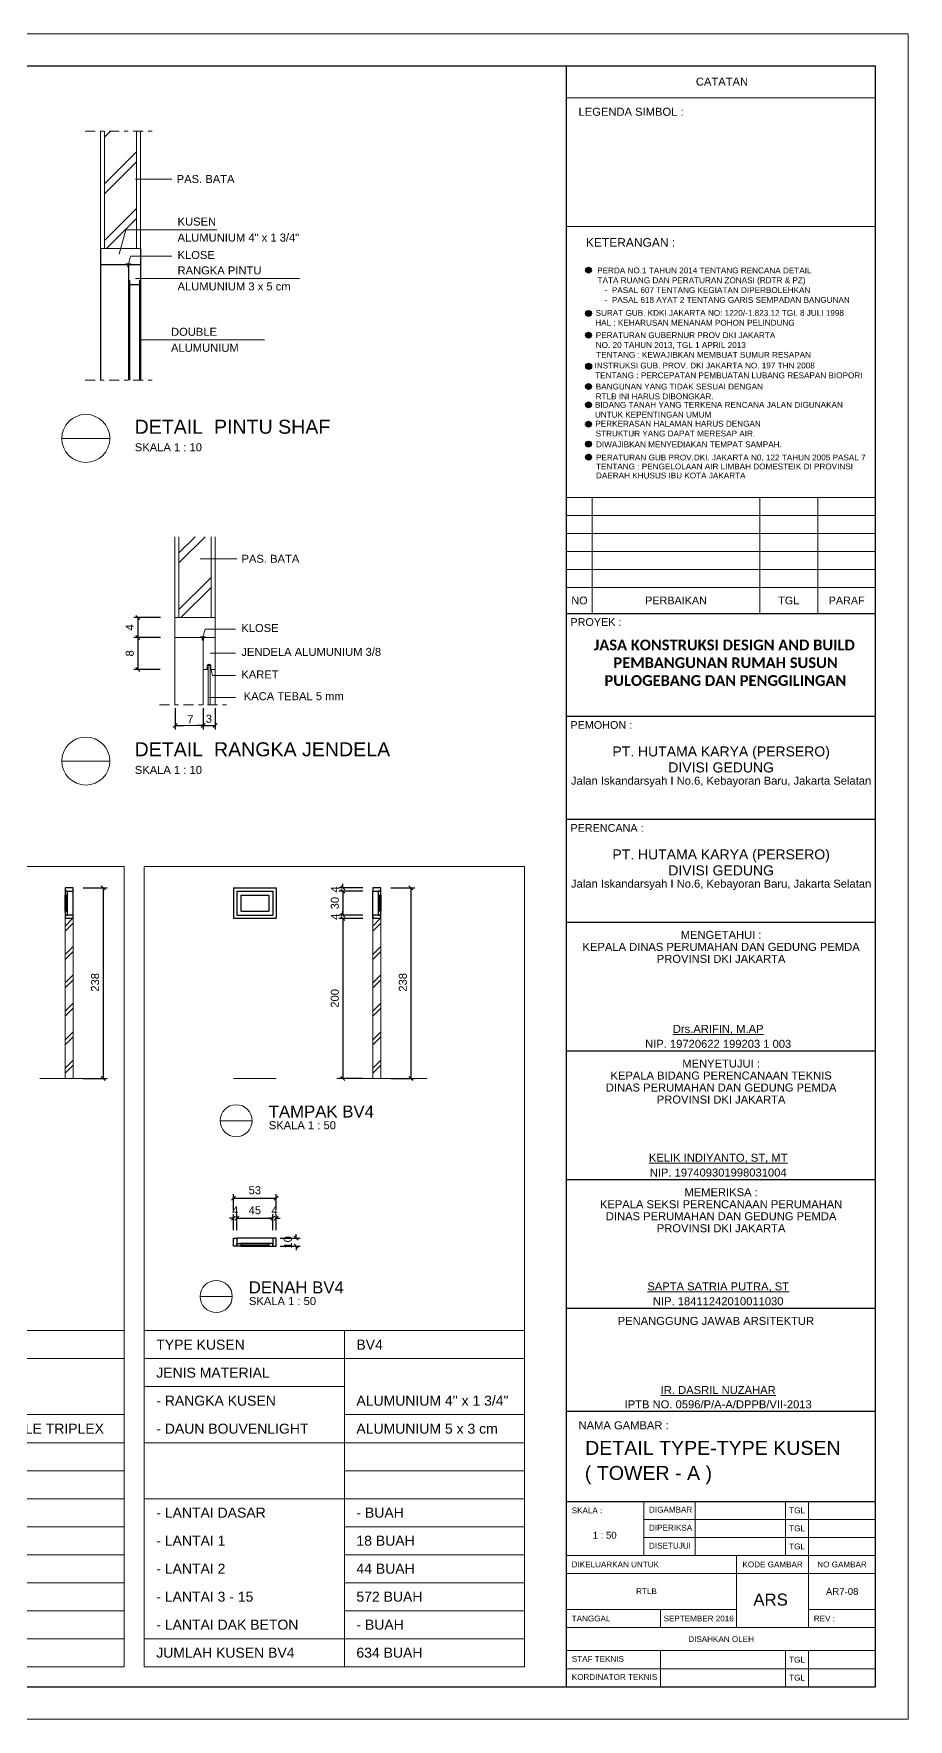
# Model space of a CAD drawing. Header units: millimetres. Extents: x -108 to 351, y -17 to 192.
# Drawn here: x 329.59 to 351.44, y -16.96 to 25.17 of the extents above; entities that cross this region are included whole.
import ezdxf
from ezdxf.enums import TextEntityAlignment as Align

# ---------------------------------------------------------------- set-up
doc = ezdxf.new("R2010")
doc.units = ezdxf.units.MM
doc.linetypes.add('DASHDOT2', pattern=[0.5, 0.25, -0.125, 0, -0.125])
doc.layers.get('defpoints').update_dxf_attribs({"color": 1})
for name, color, linetype, lineweight in [('-DPK-GARIS TEPI2', 7, 'Continuous', 13), ('-DPK-Simbol', 7, 'Continuous', 25), ('-DPK-TEKS 2', 7, 'Continuous', 15), ('ars', 11, 'Continuous', 0), ('DINDING', 71, 'Continuous', 20), ('KOP', 7, 'Continuous', 20), ('KOP GARIS', 1, 'Continuous', 30), ('lan', 7, 'Continuous', 15), ('NOT', 7, 'Continuous', 20), ('tem', 5, 'Continuous', 20), ('u', 6, 'Continuous', 20), ('u @ 1', 6, 'Continuous', 20)]:
    doc.layers.add(name, color=color, linetype=linetype, lineweight=lineweight)
doc.layers.add('Kusen', color=30, linetype='Continuous')
doc.styles.add('ARIAL', font='arial.ttf')
doc.styles.add('KOPDPK', font='sanss___.ttf', dxfattribs={"height": 2})
doc.styles.get("Standard").update_dxf_attribs({"font": 'arial.ttf'})
doc.dimstyles.new('SK-10', dxfattribs={"dimtxt": 0.2, "dimasz": 0.1, "dimexe": 0.1, "dimexo": 0, "dimgap": 0.1, "dimtad": 1, "dimdec": 0, "dimlfac": 10, "dimzin": 0, "dimdsep": 46, "dimtxsty": 'Standard', "dimblk": 'OBLIQUE', "dimcen": 0.09, "dimclrd": 6, "dimclre": 6, "dimadec": 0, "dimazin": 0, "dimtfac": 1, "dimtdec": 0, "dimtofl": 0, "dimtmove": 2, "dimatfit": 3, "dimldrblk": 'OBLIQUE', "dimfxl": 0, "dimtolj": 1, "dimtzin": 0, "dimarcsym": 0})
doc.dimstyles.new('SK-50', dxfattribs={"dimscale": 0, "dimtxt": 0.2, "dimasz": 0.1, "dimexe": 0.1, "dimexo": 0, "dimgap": 0.1, "dimtad": 1, "dimdec": 0, "dimlfac": 50, "dimzin": 0, "dimdsep": 46, "dimtxsty": 'Standard', "dimblk": 'OBLIQUE', "dimcen": 0.09, "dimclrd": 256, "dimclre": 256, "dimclrt": 256, "dimadec": 0, "dimazin": 0, "dimtfac": 1, "dimtdec": 0, "dimtofl": 0, "dimtmove": 0, "dimatfit": 3, "dimldrblk": 'OBLIQUE', "dimfxl": 0, "dimtolj": 1, "dimtzin": 0, "dimarcsym": 0})

# ---------------------------------------------------------------- blocks, each defined once
blk = doc.blocks.new('KOPA2-TPAK r')
at = {"layer": '-DPK-Simbol'}
for points in [[(51.339, 36.223, 1), (51.485, 36.223, 1)], [(51.339, 35.144, 1), (51.485, 35.144, 1)], [(51.339, 34.599, 1), (51.485, 34.599, 1)], [(51.344, 33.821, 1), (51.49, 33.821, 1)], [(51.339, 33.318, 1), (51.485, 33.318, 1)], [(51.339, 32.86, 1), (51.485, 32.86, 1)], [(51.339, 32.376, 1), (51.485, 32.376, 1)], [(51.338, 31.878, 1), (51.484, 31.878, 1)], [(51.341, 31.552, 1), (51.487, 31.552, 1)]]:
    blk.add_hatch(color=256, dxfattribs=at).paths.add_polyline_path(points)
at = {"layer": '-DPK-GARIS TEPI2', "lineweight": 13}
for p, q in [((50.864, 30.541), (58.585, 30.541)), ((51.508, 27.645), (51.508, 30.541)), ((55.69, 30.541), (55.69, 27.645)), ((57.138, 30.541), (57.138, 27.645)), ((50.864, 30.09), (58.585, 30.09)), ((50.864, 29.64), (58.585, 29.64)), ((50.864, 29.19), (58.585, 29.19)), ((50.864, 28.739), (58.585, 28.739)), ((50.864, 28.289), (58.585, 28.289))]:
    blk.add_line(p, q, dxfattribs=at)
at = {"layer": '-DPK-Simbol'}
for centre in [(51.412, 36.223), (51.412, 35.144), (51.412, 34.599), (51.417, 33.821), (51.417, 33.821), (51.412, 33.318), (51.412, 33.318), (51.412, 32.86), (51.412, 32.86), (51.412, 32.376), (51.411, 31.878), (51.411, 31.878), (51.414, 31.552), (51.414, 31.552)]:
    blk.add_circle(centre, 0.0732, dxfattribs=at)
blk.add_line((50.864, 37.317), (58.585, 37.317))
at = {"layer": 'KOP', "lineweight": 13}
for p, q in [((58.585, 40.534), (50.864, 40.534)), ((52.794, 5.447), (52.794, 4.096)), ((54.081, 5.447), (54.081, 4.096)), ((56.333, 5.447), (56.333, 4.096)), ((56.912, 5.447), (56.912, 4.096)), ((52.794, 4.997), (58.585, 4.997)), ((52.794, 4.547), (58.585, 4.547)), ((50.864, 4.096), (58.585, 4.096)), ((55.111, 4.096), (55.111, 2.295)), ((56.912, 4.096), (56.912, 2.295)), ((50.864, 3.646), (58.585, 3.646)), ((50.864, 2.745), (55.111, 2.745)), ((53.213, 2.745), (53.213, 2.295)), ((56.912, 2.745), (58.585, 2.745)), ((50.864, 2.295), (58.585, 2.295)), ((50.864, 1.716), (58.585, 1.716)), ((53.213, 1.716), (53.213, 0.815)), ((56.333, 1.716), (56.333, 0.815)), ((56.912, 1.716), (56.912, 0.815)), ((50.864, 1.265), (58.585, 1.265))]:
    blk.add_line(p, q, dxfattribs=at)
at = {"layer": 'KOP'}
blk.add_lwpolyline([(0, 0), (59.4, 0), (59.4, 42.135), (0, 42.135)], close=True, dxfattribs=at)
at = {"layer": 'KOP GARIS'}
for p, q in [((50.864, 0.815), (50.864, 41.32)), ((50.864, 27.645), (58.585, 27.645)), ((50.864, 25.072), (58.585, 25.072)), ((50.864, 22.498), (58.585, 22.498)), ((50.864, 19.924), (58.585, 19.924)), ((50.864, 16.707), (58.585, 16.707)), ((50.864, 13.49), (58.585, 13.49)), ((50.864, 10.273), (58.585, 10.273)), ((50.864, 7.699), (58.585, 7.699)), ((50.864, 5.447), (58.585, 5.447))]:
    blk.add_line(p, q, dxfattribs=at)
blk.add_lwpolyline([(0.815, 0.815), (58.585, 0.815), (58.585, 41.32), (0.815, 41.32)], close=True, dxfattribs=at)
at = {"layer": '-DPK-Simbol', "style": 'ARIAL'}
for s, p in [('PERDA NO.1 TAHUN 2014 TENTANG RENCANA DETAIL', (51.629, 36.144)), ('TATA RUANG DAN PERATURAN ZONASI (RDTR & PZ)', (51.64, 35.899)), ('   -  PASAL 607 TENTANG KEGIATAN DIPERBOLEHKAN', (51.645, 35.653)), ('   -  PASAL 618 AYAT 2 TENTANG GARIS SEMPADAN BANGUNAN', (51.645, 35.407)), ('SURAT GUB. KDKI JAKARTA NO: 1220/-1.823.12 TGL 8 JULI 1998', (51.589, 35.083)), ('HAL : KEHARUSAN MENANAM POHON PELINDUNG', (51.582, 34.837)), ('PERATURAN GUBERNUR PROV DKI JAKARTA', (51.595, 34.526)), ('TENTANG : KEWAJIBKAN MEMBUAT SUMUR RESAPAN', (51.606, 34.035)), ('NO. 20 TAHUN 2013, TGL 1 APRIL 2013', (51.595, 34.28)), ('INSTRUKSI GUB. PROV. DKI JAKARTA NO. 197 THN 2008', (51.564, 33.768)), ('TENTANG : PERCEPATAN PEMBUATAN LUBANG RESAPAN BIOPORI', (51.578, 33.522)), ('BANGUNAN YANG TIDAK SESUAI DENGAN', (51.594, 33.242)), ('BIDANG TANAH YANG TERKENA RENCANA JALAN DIGUNAKAN', (51.574, 32.785)), ('RTLB INI HARUS DIBONGKAR.', (51.593, 32.996)), ('UNTUK KEPENTINGAN UMUM', (51.573, 32.54)), ('PERKERASAN HALAMAN HARUS DENGAN', (51.584, 32.313)), ('STRUKTUR YANG DAPAT MERESAP AIR.', (51.591, 32.068)), ('DIWAJIBKAN MENYEDIAKAN TEMPAT SAMPAH.', (51.601, 31.796)), ('PERATURAN GUB PROV.DKI. JAKARTA N0. 122 TAHUN 2005 PASAL 7', (51.6, 31.469)), ('TENTANG : PENGELOLAAN AIR LIMBAH DOMESTEIK DI PROVINSI', (51.6, 31.244)), ('DAERAH KHUSUS IBU KOTA JAKARTA', (51.6, 31.018))]:
    blk.add_text(s, height=0.14584, dxfattribs=at).set_placement(p)
at = {"layer": '-DPK-TEKS 2', "style": 'KOPDPK'}
blk.add_text('KETERANGAN :', height=0.21447, dxfattribs=at).set_placement((51.347, 36.81))
at = {"layer": '-DPK-TEKS 2'}
for s, p in [('NO', (51.186, 27.967)), ('PERBAIKAN', (53.599, 27.967)), ('TGL', (56.414, 27.967)), ('PARAF', (57.861, 27.967))]:
    blk.add_text(s, height=0.193, dxfattribs=at).set_placement(p, align=Align.MIDDLE_CENTER)
for s, height, p in [('PROYEK :', 0.193, (50.961, 27.43)), ('PEMOHON :', 0.193, (50.961, 24.856)), ('PERENCANA :', 0.19303, (50.961, 22.282))]:
    blk.add_text(s, height=height, dxfattribs=at).set_placement(p, align=Align.MIDDLE_LEFT)
at = {"layer": '-DPK-TEKS 2', "insert": (50.405, 26.989), "char_height": 0.2, "attachment_point": 1}
blk.add_mtext_dynamic_manual_height_columns('\\pi1.1411;{\\fCalibri|b1|i0|c0|p34;\\H1.3333x;JASA KONSTRUKSI DESIGN AND BUILD \\P\\pi1.6308;PEMBANGUNAN RUMAH SUSUN \\P\\pi1.4066;PULOGEBANG DAN PENGGILINGAN}', width=8.92595, gutter_width=1.75, heights=[0], dxfattribs=at)
at = {"layer": 'KOP'}
for s, height, p in [('PT. HUTAMA KARYA (PERSERO)', 0.25, (54.725, 24.194)), ('DIVISI GEDUNG', 0.25, (54.725, 23.794)), ('Jalan Iskandarsyah I No.6, Kebayoran Baru, Jakarta Selatan', 0.2, (54.725, 23.463)), ('PT. HUTAMA KARYA (PERSERO)', 0.25, (54.725, 21.62)), ('DIVISI GEDUNG', 0.25, (54.725, 21.22)), ('Jalan Iskandarsyah I No.6, Kebayoran Baru, Jakarta Selatan', 0.2, (54.725, 20.889)), ('KEPALA DINAS PERUMAHAN DAN GEDUNG PEMDA', 0.2, (54.725, 19.309)), ('MENGETAHUI :', 0.2, (54.725, 19.609)), ('PROVINSI DKI JAKARTA', 0.2, (54.725, 19.009)), ('MENYETUJUI :', 0.2, (54.725, 16.392)), ('KEPALA BIDANG PERENCANAAN TEKNIS', 0.2, (54.725, 16.092)), ('DINAS PERUMAHAN DAN GEDUNG PEMDA', 0.2, (54.725, 15.792)), ('PROVINSI DKI JAKARTA', 0.2, (54.725, 15.492)), ('MEMERIKSA :', 0.2, (54.725, 13.175)), ('KEPALA SEKSI PERENCANAAN PERUMAHAN', 0.2, (54.725, 12.875)), ('DINAS PERUMAHAN DAN GEDUNG PEMDA', 0.2, (54.725, 12.575)), ('PROVINSI DKI JAKARTA', 0.2, (54.725, 12.275)), ('TGL', 0.1448, (56.623, 5.222)), ('TGL', 0.1448, (56.623, 4.772)), ('TGL', 0.1448, (56.623, 4.321)), ('KODE GAMBAR', 0.14477, (56.012, 3.871)), ('NO GAMBAR', 0.1448, (57.746, 3.871)), ('DISAHKAN OLEH', 0.14477, (54.725, 2.005)), ('TGL', 0.1448, (56.623, 1.49)), ('TGL', 0.1448, (56.623, 1.04))]:
    blk.add_text(s, height=height, dxfattribs=at).set_placement(p, align=Align.MIDDLE_CENTER)
for s, p in [('%%UDrs.ARIFIN, M.AP', (54.652, 17.239)), ('NIP. 19720622 199203 1 003', (54.652, 16.885)), ('%%UKELIK INDIYANTO, ST, MT', (54.652, 14.021)), ('NIP. 197409301998031004', (54.652, 13.668)), ('%%USAPTA SATRIA PUTRA, ST', (54.652, 10.804)), ('NIP. 18411242010011030', (54.652, 10.45)), ('%%UIR. DASRIL NUZAHAR', (54.652, 8.231)), ('IPTB NO. 0596/P/A-A/DPPB/VII-2013', (54.652, 7.877))]:
    blk.add_text(s, height=0.2, dxfattribs=at).set_placement(p, align=Align.MIDDLE)
for s, height, p in [('PENANGGUNG JAWAB ARSITEKTUR', 0.2, (52.142, 9.958)), ('SKALA :', 0.1448, (50.993, 5.222)), ('DIGAMBAR', 0.1448, (52.925, 5.24)), ('DIPERIKSA', 0.1448, (52.925, 4.789)), ('DISETUJUI', 0.1448, (52.925, 4.339)), ('DIKELUARKAN UNTUK ', 0.14477, (50.993, 3.871)), ('RTLB', 0.1448, (52.602, 3.202)), ('TANGGAL ', 0.1448, (50.993, 2.52)), ('SEPTEMBER 2016', 0.14477, (53.288, 2.52)), ('REV :', 0.1448, (57.041, 2.52)), ('STAF TEKNIS', 0.14477, (50.995, 1.508)), ('KORDINATOR TEKNIS', 0.14477, (50.995, 1.057))]:
    blk.add_text(s, height=height, dxfattribs=at).set_placement(p, align=Align.MIDDLE_LEFT)
at = {"layer": 'KOP', "attachment_point": 1}
for s, width, insert, char_height in [('\\pi0.037596;CATATAN', 1.34231, (54.057, 41.037), 0.2), ('LEGENDA SIMBOL :', 2.62438, (51.164, 40.284), 0.2), ('NAMA GAMBAR :', 2.25116, (51.164, 7.449), 0.2), ('ARS', 1.0069, (55.53, 3.142), 0.3)]:
    blk.add_mtext_dynamic_manual_height_columns(s, width=width, gutter_width=5, heights=[0], dxfattribs=dict(at, insert=insert, char_height=char_height))
at = {"layer": 'KOP'}
for p in [(51.864, 6.612), (51.864, 6.212), (51.864, 5.812)]:
    blk.add_attdef('JUDUL', p, '', height=0.25, dxfattribs=at)
for tag, p in [('SKALA', (51.816, 4.913)), ('SKALA', (51.816, 4.602)), ('SKALA', (51.816, 4.312)), ('AR-00', (57.749, 3.195))]:
    blk.add_attdef(tag, text='', height=0.172, dxfattribs=at).set_placement(p, align=Align.MIDDLE_CENTER)
blk = doc.blocks.new('_Oblique')
at = {"color": 0, "linetype": 'ByBlock', "lineweight": -2}
blk.add_line((-0.5, -0.5), (0.5, 0.5), dxfattribs=at)
blk = doc.blocks.new('*D27')
at = {"layer": 'defpoints', "color": 0, "transparency": 16777216}
for p in [(332.754, 10.08), (332.193, 9.28), (332.754, 9.28)]:
    blk.add_point(p, dxfattribs=at)
at = {"layer": 'u', "color": 6, "lineweight": -2, "transparency": 16777216}
for p, q in [((332.754, 10.08), (332.093, 10.08)), ((332.193, 10.08), (332.193, 9.28)), ((332.754, 9.28), (332.093, 9.28))]:
    blk.add_line(p, q, dxfattribs=at)
at = {"layer": 'u', "color": 6, "lineweight": -2, "transparency": 16777216, "xscale": 0.1, "yscale": 0.1, "zscale": 0.1}
for p, rotation in [((332.193, 10.08), 90), ((332.193, 9.28), 270)]:
    blk.add_blockref('_Oblique', p, dxfattribs=dict(at, rotation=rotation))
at = {"layer": 'u', "color": 0, "transparency": 16777216, "insert": (331.991, 9.68), "char_height": 0.2, "attachment_point": 5, "rotation": 90}
blk.add_mtext('\\A1;8', dxfattribs=at)
blk = doc.blocks.new('*D28')
at = {"layer": 'defpoints', "color": 0, "transparency": 16777216}
for p in [(332.76, 10.58), (332.193, 10.08), (332.76, 10.08)]:
    blk.add_point(p, dxfattribs=at)
at = {"layer": 'u', "color": 6, "lineweight": -2, "transparency": 16777216}
for p, q in [((332.76, 10.58), (332.093, 10.58)), ((332.193, 10.58), (332.193, 10.08)), ((332.76, 10.08), (332.093, 10.08))]:
    blk.add_line(p, q, dxfattribs=at)
at = {"layer": 'u', "color": 6, "lineweight": -2, "transparency": 16777216, "xscale": 0.1, "yscale": 0.1, "zscale": 0.1}
for p, rotation in [((332.193, 10.58), 90), ((332.193, 10.08), 270)]:
    blk.add_blockref('_Oblique', p, dxfattribs=dict(at, rotation=rotation))
at = {"layer": 'u', "color": 0, "transparency": 16777216, "insert": (331.993, 10.33), "char_height": 0.2, "attachment_point": 5, "rotation": 90}
blk.add_mtext('\\A1;4', dxfattribs=at)
blk = doc.blocks.new('*D29')
at = {"layer": 'defpoints', "color": 0, "transparency": 16777216}
for p in [(333.823, 8.31), (334.123, 8.31), (334.123, 7.881)]:
    blk.add_point(p, dxfattribs=at)
at = {"layer": 'u', "color": 6, "lineweight": -2, "transparency": 16777216}
for p, q in [((333.823, 8.31), (333.823, 7.781)), ((334.123, 8.31), (334.123, 7.781)), ((333.823, 7.881), (334.123, 7.881))]:
    blk.add_line(p, q, dxfattribs=at)
at = {"layer": 'u', "color": 6, "lineweight": -2, "transparency": 16777216, "xscale": 0.1, "yscale": 0.1, "zscale": 0.1, "rotation": 180}
blk.add_blockref('_Oblique', (333.823, 7.881), dxfattribs=at)
at = {"layer": 'u', "color": 6, "lineweight": -2, "transparency": 16777216, "xscale": 0.1, "yscale": 0.1, "zscale": 0.1}
blk.add_blockref('_Oblique', (334.123, 7.881), dxfattribs=at)
at = {"layer": 'u', "color": 0, "transparency": 16777216, "insert": (333.97, 8.045), "char_height": 0.2, "attachment_point": 5}
blk.add_mtext('\\A1;3', dxfattribs=at)
blk = doc.blocks.new('Ndtpd')
blk.add_line((0.747, 0), (-0.747, 0))
blk.add_circle((0, 0), 0.747)
at = {"flags": 4}
for tag, height, p in [('NO', 0.5, (0, 0.148)), ('NOLBR', 0.3, (0, -0.398))]:
    blk.add_attdef(tag, text='', height=height, dxfattribs=at).set_placement(p, align=Align.CENTER)
for tag, p, height in [('NDTPD', (1.516, 0.148), 0.5), ('SKALA', (1.523, -0.398), 0.3)]:
    blk.add_attdef(tag, p, '', height=height, dxfattribs=at)
blk = doc.blocks.new('*D30')
at = {"layer": 'defpoints', "color": 0, "transparency": 16777216}
for p in [(333.123, 8.31), (333.823, 8.31), (333.823, 7.881)]:
    blk.add_point(p, dxfattribs=at)
at = {"layer": 'u', "color": 6, "lineweight": -2, "transparency": 16777216}
for p, q in [((333.123, 8.31), (333.123, 7.781)), ((333.823, 8.31), (333.823, 7.781)), ((333.123, 7.881), (333.34, 7.881)), ((333.823, 7.881), (333.669, 7.881))]:
    blk.add_line(p, q, dxfattribs=at)
at = {"layer": 'u', "color": 6, "lineweight": -2, "transparency": 16777216, "xscale": 0.1, "yscale": 0.1, "zscale": 0.1, "rotation": 180}
blk.add_blockref('_Oblique', (333.123, 7.881), dxfattribs=at)
at = {"layer": 'u', "color": 6, "lineweight": -2, "transparency": 16777216, "xscale": 0.1, "yscale": 0.1, "zscale": 0.1}
blk.add_blockref('_Oblique', (333.823, 7.881), dxfattribs=at)
at = {"layer": 'u', "color": 0, "transparency": 16777216, "insert": (333.505, 8.034), "char_height": 0.2, "attachment_point": 5}
blk.add_mtext('\\A1;7', dxfattribs=at)
blk = doc.blocks.new('*D219')
at = {"layer": 'defpoints', "color": 0, "transparency": 16777216}
for p in [(335.567, -4.442), (334.667, -4.742), (335.567, -4.742)]:
    blk.add_point(p, dxfattribs=at)
at = {"layer": 'u', "lineweight": -2, "transparency": 16777216}
for p, q in [((334.667, -4.742), (334.667, -4.342)), ((334.667, -4.442), (335.567, -4.442)), ((335.567, -4.742), (335.567, -4.342))]:
    blk.add_line(p, q, dxfattribs=at)
at = {"layer": 'u', "lineweight": -2, "transparency": 16777216, "xscale": 0.1, "yscale": 0.1, "zscale": 0.1, "rotation": 180}
blk.add_blockref('_Oblique', (334.667, -4.442), dxfattribs=at)
at = {"layer": 'u', "lineweight": -2, "transparency": 16777216, "xscale": 0.1, "yscale": 0.1, "zscale": 0.1}
blk.add_blockref('_Oblique', (335.567, -4.442), dxfattribs=at)
at = {"layer": 'u', "transparency": 16777216, "insert": (335.117, -4.24), "char_height": 0.2, "attachment_point": 5}
blk.add_mtext('\\A1;45', dxfattribs=at)
blk = doc.blocks.new('*D349')
at = {"layer": 'defpoints', "color": 0, "transparency": 16777216}
for p in [(335.647, -4.442), (335.567, -4.742), (335.647, -4.742)]:
    blk.add_point(p, dxfattribs=at)
at = {"layer": 'u', "lineweight": -2, "transparency": 16777216}
for p, q in [((335.567, -4.442), (335.467, -4.442)), ((335.567, -4.742), (335.567, -4.342)), ((335.647, -4.742), (335.647, -4.342)), ((335.647, -4.442), (335.747, -4.442))]:
    blk.add_line(p, q, dxfattribs=at)
at = {"layer": 'u', "lineweight": -2, "transparency": 16777216, "xscale": 0.1, "yscale": 0.1, "zscale": 0.1}
blk.add_blockref('_Oblique', (335.567, -4.442), dxfattribs=at)
at = {"layer": 'u', "lineweight": -2, "transparency": 16777216, "xscale": 0.1, "yscale": 0.1, "zscale": 0.1, "rotation": 180}
blk.add_blockref('_Oblique', (335.647, -4.442), dxfattribs=at)
at = {"layer": 'u', "transparency": 16777216, "insert": (335.607, -4.242), "char_height": 0.2, "attachment_point": 5}
blk.add_mtext('\\A1;4', dxfattribs=at)
blk = doc.blocks.new('*D220')
at = {"layer": 'defpoints', "color": 0, "transparency": 16777216}
for p in [(335.647, -3.942), (334.587, -4.242), (335.647, -4.242)]:
    blk.add_point(p, dxfattribs=at)
at = {"layer": 'u', "lineweight": -2, "transparency": 16777216}
for p, q in [((334.587, -4.242), (334.587, -3.842)), ((334.587, -3.942), (335.647, -3.942)), ((335.647, -4.242), (335.647, -3.842))]:
    blk.add_line(p, q, dxfattribs=at)
at = {"layer": 'u', "lineweight": -2, "transparency": 16777216, "xscale": 0.1, "yscale": 0.1, "zscale": 0.1, "rotation": 180}
blk.add_blockref('_Oblique', (334.587, -3.942), dxfattribs=at)
at = {"layer": 'u', "lineweight": -2, "transparency": 16777216, "xscale": 0.1, "yscale": 0.1, "zscale": 0.1}
blk.add_blockref('_Oblique', (335.647, -3.942), dxfattribs=at)
at = {"layer": 'u', "transparency": 16777216, "insert": (335.117, -3.74), "char_height": 0.2, "attachment_point": 5}
blk.add_mtext('\\A1;53', dxfattribs=at)
blk = doc.blocks.new('*D221')
at = {"layer": 'defpoints', "color": 0, "transparency": 16777216}
for p in [(335.747, -4.942), (335.747, -5.142), (336.147, -5.142)]:
    blk.add_point(p, dxfattribs=at)
at = {"layer": 'u', "lineweight": -2, "transparency": 16777216}
for p, q in [((335.747, -4.942), (336.247, -4.942)), ((336.147, -4.942), (336.147, -4.842)), ((335.747, -5.142), (336.247, -5.142)), ((336.147, -5.142), (336.147, -5.242))]:
    blk.add_line(p, q, dxfattribs=at)
at = {"layer": 'u', "lineweight": -2, "transparency": 16777216, "xscale": 0.1, "yscale": 0.1, "zscale": 0.1}
for p, rotation in [((336.147, -4.942), 270), ((336.147, -5.142), 90)]:
    blk.add_blockref('_Oblique', p, dxfattribs=dict(at, rotation=rotation))
at = {"layer": 'u', "transparency": 16777216, "insert": (335.944, -5.042), "char_height": 0.2, "attachment_point": 5, "rotation": 90}
blk.add_mtext('\\A1;10', dxfattribs=at)
blk = doc.blocks.new('*D350')
at = {"layer": 'defpoints', "color": 0, "transparency": 16777216}
for p in [(334.667, -4.442), (334.587, -4.742), (334.667, -4.742)]:
    blk.add_point(p, dxfattribs=at)
at = {"layer": 'u', "lineweight": -2, "transparency": 16777216}
for p, q in [((334.587, -4.442), (334.487, -4.442)), ((334.587, -4.742), (334.587, -4.342)), ((334.667, -4.742), (334.667, -4.342)), ((334.667, -4.442), (334.767, -4.442))]:
    blk.add_line(p, q, dxfattribs=at)
at = {"layer": 'u', "lineweight": -2, "transparency": 16777216, "xscale": 0.1, "yscale": 0.1, "zscale": 0.1}
blk.add_blockref('_Oblique', (334.587, -4.442), dxfattribs=at)
at = {"layer": 'u', "lineweight": -2, "transparency": 16777216, "xscale": 0.1, "yscale": 0.1, "zscale": 0.1, "rotation": 180}
blk.add_blockref('_Oblique', (334.667, -4.442), dxfattribs=at)
at = {"layer": 'u', "transparency": 16777216, "insert": (334.627, -4.242), "char_height": 0.2, "attachment_point": 5}
blk.add_mtext('\\A1;4', dxfattribs=at)
blk = doc.blocks.new('*D344')
at = {"layer": 'defpoints', "color": 0, "transparency": 16777216}
for p in [(337.817, 3.057), (337.317, -0.943), (337.817, -0.943)]:
    blk.add_point(p, dxfattribs=at)
at = {"layer": 'u', "lineweight": -2, "transparency": 16777216}
for p, q in [((337.817, 3.057), (337.217, 3.057)), ((337.317, 3.057), (337.317, -0.943)), ((337.817, -0.943), (337.217, -0.943))]:
    blk.add_line(p, q, dxfattribs=at)
at = {"layer": 'u', "lineweight": -2, "transparency": 16777216, "xscale": 0.1, "yscale": 0.1, "zscale": 0.1}
for p, rotation in [((337.317, 3.057), 90), ((337.317, -0.943), 270)]:
    blk.add_blockref('_Oblique', p, dxfattribs=dict(at, rotation=rotation))
at = {"layer": 'u', "transparency": 16777216, "insert": (337.115, 1.057), "char_height": 0.2, "attachment_point": 5, "rotation": 90}
blk.add_mtext('\\A1;200', dxfattribs=at)
blk = doc.blocks.new('*D345')
at = {"layer": 'defpoints', "color": 0, "transparency": 16777216}
for p in [(337.817, 3.817), (337.317, 3.737), (337.817, 3.737)]:
    blk.add_point(p, dxfattribs=at)
at = {"layer": 'u', "lineweight": -2, "transparency": 16777216}
for p, q in [((337.817, 3.817), (337.217, 3.817)), ((337.317, 3.817), (337.317, 3.917)), ((337.817, 3.737), (337.217, 3.737)), ((337.317, 3.737), (337.317, 3.637))]:
    blk.add_line(p, q, dxfattribs=at)
at = {"layer": 'u', "lineweight": -2, "transparency": 16777216, "xscale": 0.1, "yscale": 0.1, "zscale": 0.1}
for p, rotation in [((337.317, 3.817), 270), ((337.317, 3.737), 90)]:
    blk.add_blockref('_Oblique', p, dxfattribs=dict(at, rotation=rotation))
at = {"layer": 'u', "transparency": 16777216, "insert": (337.117, 3.777), "char_height": 0.2, "attachment_point": 5, "rotation": 90}
blk.add_mtext('\\A1;4', dxfattribs=at)
blk = doc.blocks.new('*D346')
at = {"layer": 'defpoints', "color": 0, "transparency": 16777216}
for p in [(338.517, 3.817), (338.517, -0.943), (339.017, -0.943)]:
    blk.add_point(p, dxfattribs=at)
at = {"layer": 'u', "lineweight": -2, "transparency": 16777216}
for p, q in [((338.517, 3.817), (339.117, 3.817)), ((339.017, 3.817), (339.017, -0.943)), ((338.517, -0.943), (339.117, -0.943))]:
    blk.add_line(p, q, dxfattribs=at)
at = {"layer": 'u', "lineweight": -2, "transparency": 16777216, "xscale": 0.1, "yscale": 0.1, "zscale": 0.1}
for p, rotation in [((339.017, 3.817), 90), ((339.017, -0.943), 270)]:
    blk.add_blockref('_Oblique', p, dxfattribs=dict(at, rotation=rotation))
at = {"layer": 'u', "transparency": 16777216, "insert": (338.815, 1.457), "char_height": 0.2, "attachment_point": 5, "rotation": 90}
blk.add_mtext('\\A1;238', dxfattribs=at)
blk = doc.blocks.new('*D347')
at = {"layer": 'defpoints', "color": 0, "transparency": 16777216}
for p in [(337.317, 3.057), (337.817, 3.137), (337.817, 3.057)]:
    blk.add_point(p, dxfattribs=at)
at = {"layer": 'u', "lineweight": -2, "transparency": 16777216}
for p, q in [((337.817, 3.137), (337.217, 3.137)), ((337.817, 3.057), (337.217, 3.057)), ((337.317, 3.137), (337.317, 3.237)), ((337.317, 3.057), (337.317, 2.957))]:
    blk.add_line(p, q, dxfattribs=at)
at = {"layer": 'u', "lineweight": -2, "transparency": 16777216, "xscale": 0.1, "yscale": 0.1, "zscale": 0.1}
for p, rotation in [((337.317, 3.137), 270), ((337.317, 3.057), 90)]:
    blk.add_blockref('_Oblique', p, dxfattribs=dict(at, rotation=rotation))
at = {"layer": 'u', "transparency": 16777216, "insert": (337.117, 3.097), "char_height": 0.2, "attachment_point": 5, "rotation": 90}
blk.add_mtext('\\A1;4', dxfattribs=at)
blk = doc.blocks.new('*D348')
at = {"layer": 'defpoints', "color": 0, "transparency": 16777216}
for p in [(337.817, 3.737), (337.317, 3.137), (337.817, 3.137)]:
    blk.add_point(p, dxfattribs=at)
at = {"layer": 'u', "lineweight": -2, "transparency": 16777216}
for p, q in [((337.817, 3.737), (337.217, 3.737)), ((337.317, 3.737), (337.317, 3.137)), ((337.817, 3.137), (337.217, 3.137))]:
    blk.add_line(p, q, dxfattribs=at)
at = {"layer": 'u', "lineweight": -2, "transparency": 16777216, "xscale": 0.1, "yscale": 0.1, "zscale": 0.1}
for p, rotation in [((337.317, 3.737), 90), ((337.317, 3.137), 270)]:
    blk.add_blockref('_Oblique', p, dxfattribs=dict(at, rotation=rotation))
at = {"layer": 'u', "transparency": 16777216, "insert": (337.115, 3.437), "char_height": 0.2, "attachment_point": 5, "rotation": 90}
blk.add_mtext('\\A1;30', dxfattribs=at)
blk = doc.blocks.new('*D329')
at = {"layer": 'defpoints', "color": 0, "transparency": 16777216}
for p in [(330.831, 3.817), (330.831, -0.943), (331.331, -0.943)]:
    blk.add_point(p, dxfattribs=at)
at = {"layer": 'u', "lineweight": -2, "transparency": 16777216}
for p, q in [((330.831, 3.817), (331.431, 3.817)), ((331.331, 3.817), (331.331, -0.943)), ((330.831, -0.943), (331.431, -0.943))]:
    blk.add_line(p, q, dxfattribs=at)
at = {"layer": 'u', "lineweight": -2, "transparency": 16777216, "xscale": 0.1, "yscale": 0.1, "zscale": 0.1}
for p, rotation in [((331.331, 3.817), 90), ((331.331, -0.943), 270)]:
    blk.add_blockref('_Oblique', p, dxfattribs=dict(at, rotation=rotation))
at = {"layer": 'u', "transparency": 16777216, "insert": (331.128, 1.457), "char_height": 0.2, "attachment_point": 5, "rotation": 90}
blk.add_mtext('\\A1;238', dxfattribs=at)

msp = doc.modelspace()

# ---------------------------------------------------------------- hatches: boundary and pattern name
at = {"layer": 'ars'}
h = msp.add_hatch(dxfattribs=at)
h.set_pattern_fill('TEMBOK', color=256, style=0)
h.set_pattern_definition([(45, (331.1643, 19.8045), (-0.7071, 0.7071), []), (45, (331.4143, 19.8045), (-0.7071, 0.7071), [])])
h.paths.add_polyline_path([(332.16426, 22.7315), (331.36426, 22.7315), (331.36426, 19.8045), (331.7687, 19.8045), (331.89371, 20.27103), (332.16426, 20.27103)])
h.paths.add_polyline_path([(332.36426, 20.27103), (331.89371, 20.27103), (331.7687, 19.8045), (332.36426, 19.8045)])
h = msp.add_hatch(dxfattribs=at)
h.set_pattern_fill('TEMBOK', color=256, style=0)
h.set_pattern_definition([(45, (333.0227, 10.5799), (-0.7071, 0.7071), []), (45, (333.2727, 10.5799), (-0.7071, 0.7071), [])])
h.paths.add_polyline_path([(334.22271, 11.04644), (333.75216, 11.04644), (333.62715, 10.5799), (334.22271, 10.5799)])
h.paths.add_polyline_path([(334.02271, 12.5972), (333.22271, 12.5972), (333.22271, 10.5799), (333.62715, 10.5799), (333.75216, 11.04644), (334.02271, 11.04644)])
h = msp.add_hatch(dxfattribs=at)
h.set_pattern_fill('TEMBOK', color=256, scale=0.502197)
h.set_pattern_definition([(225, (340.72346, 91.9158), (0.355107, -0.355107), []), (225, (340.5979, 91.9158), (0.355107, -0.355107), [])])
h.paths.add_polyline_path([(330.58052, -0.94293), (330.58052, 3.05707), (330.38052, 3.05707), (330.38052, -0.94293)])
h = msp.add_hatch(dxfattribs=at)
h.set_pattern_fill('TEMBOK', color=256, scale=0.502197)
h.set_pattern_definition([(225, (348.4097, 91.9158), (0.355107, -0.355107), []), (225, (348.28413, 91.9158), (0.355107, -0.355107), [])])
h.paths.add_polyline_path([(338.26673, -0.94293), (338.26673, 3.05707), (338.06585, 3.05707), (338.06585, -0.94293)])

# ---------------------------------------------------------------- linework, layer by layer
for p, q in [((331.96426, 19.0045), (331.99426, 19.0045)), ((331.99426, 19.0045), (331.99426, 16.50604)), ((332.23426, 19.0045), (332.26426, 19.0045)), ((332.23426, 19.0045), (332.23426, 16.50604)), ((333.94771, 9.3799), (333.94771, 8.39405)), ((333.99771, 9.3799), (333.99771, 8.39405))]:
    msp.add_line(p, q, dxfattribs=at)
msp.add_lwpolyline([(333.92247, 9.2799, -0.52056705), (333.93018, 9.31061, -0.52056705), (333.93146, 9.34784, -0.52056705), (333.93403, 9.37607, -0.52056705), (333.93917, 9.39532, -0.52056705), (333.95716, 9.40046, -0.52056705), (333.99186, 9.39661, -0.52056705), (334.00857, 9.39404, -0.52056705), (334.01242, 9.38249, -0.52056705), (334.01371, 9.35939, -0.52056705), (334.01371, 9.32987, -0.52056705), (334.01114, 9.30933, -0.52056705), (334.00857, 9.2799)], format="xyb", dxfattribs=at)
for points in [[(333.94771, 9.3799), (333.99771, 9.3799)], [(338.23673, 3.23707), (338.23673, 3.63707), (338.22673, 3.63707), (338.22673, 3.23707)], [(335.46658, -5.10179), (334.76658, -5.10179), (334.76658, -5.11179), (335.46658, -5.11179)]]:
    msp.add_lwpolyline(points, dxfattribs=at)
msp.add_lwpolyline([(330.40052, 3.22707), (330.41052, 3.22707), (330.41052, 3.64707), (330.40052, 3.64707)], close=True, dxfattribs=at)
at = {"layer": 'DINDING'}
msp.add_lwpolyline([(333.12271, 10.5799), (334.12271, 10.5799), (334.12271, 10.0799), (333.12271, 10.0799)], close=True, dxfattribs=at)
msp.add_lwpolyline([(333.94771, 9.2799), (333.82271, 9.2799), (333.82271, 10.0799), (334.12271, 10.0799), (334.12271, 9.2799), (333.99771, 9.2799)], dxfattribs=at)
at = {"layer": 'Kusen'}
for p, q in [((331.26426, 19.8045), (331.26426, 16.50604)), ((332.26426, 19.8045), (332.26426, 16.50604)), ((331.26426, 19.4045), (332.26426, 19.4045)), ((331.96426, 19.4045), (331.96426, 16.50604)), ((331.99426, 18.9045), (332.23426, 18.9045)), ((330.38052, 3.23707), (330.38052, 3.63707)), ((330.44052, 3.23707), (330.44052, 3.63707)), ((330.58052, 3.13707), (330.58052, 3.73707)), ((338.06673, 3.05707), (338.06673, 3.73707)), ((338.19673, 3.63707), (338.19673, 3.23707)), ((338.26673, 3.63707), (338.26673, 3.23707)), ((335.56658, -4.94179), (334.66658, -4.94179)), ((335.46658, -5.07179), (334.76658, -5.07179)), ((334.76658, -5.14179), (335.46658, -5.14179))]:
    msp.add_line(p, q, dxfattribs=at)
at = {"layer": 'Kusen', "linetype": 'ByBlock'}
for p, q in [((334.58658, 3.81707), (334.58658, 3.05707)), ((334.58658, 3.81707), (335.64658, 3.81707)), ((335.64658, 3.81707), (335.64658, 3.05707)), ((334.66658, 3.73707), (334.66658, 3.13707)), ((334.66658, 3.73707), (335.56658, 3.73707)), ((334.76658, 3.63707), (334.76658, 3.23707)), ((334.76658, 3.63707), (335.46658, 3.63707)), ((335.46658, 3.63707), (335.46658, 3.23707)), ((335.56658, 3.73707), (335.56658, 3.13707)), ((334.58658, 3.05707), (335.64658, 3.05707)), ((334.66658, 3.13707), (335.56658, 3.13707)), ((334.76658, 3.23707), (335.46658, 3.23707))]:
    msp.add_line(p, q, dxfattribs=at)
at = {"layer": 'Kusen'}
for points in [[(332.01426, 19.4145), (332.01426, 19.4045), (331.96426, 19.4045), (331.96426, 19.33402), (331.95426, 19.33402), (331.95426, 19.4045), (331.90426, 19.4045), (331.90426, 19.4145)], [(333.87271, 10.0899), (333.87271, 10.0799), (333.82271, 10.0799), (333.82271, 10.00942), (333.81271, 10.00942), (333.81271, 10.0799), (333.76271, 10.0799), (333.76271, 10.0899)], [(330.38052, 3.73707), (330.58052, 3.73707), (330.58052, 3.81707), (330.38052, 3.81707)], [(338.06673, 3.73707), (338.26673, 3.73707), (338.26673, 3.81707), (338.06673, 3.81707)], [(338.19673, 3.63707), (338.26673, 3.63707), (338.26673, 3.73707), (338.19673, 3.73707)], [(330.38052, 3.05707), (330.58052, 3.05707), (330.58052, 3.13707), (330.38052, 3.13707)], [(338.06673, 3.05707), (338.26673, 3.05707), (338.26673, 3.13707), (338.06673, 3.13707)], [(338.19673, 3.13707), (338.26673, 3.13707), (338.26673, 3.23707), (338.19673, 3.23707)], [(334.66658, -5.14179), (334.58658, -5.14179), (334.58658, -4.94179), (334.66658, -4.94179)], [(334.66658, -5.14179), (334.58658, -5.14179), (334.58658, -4.94179), (334.66658, -4.94179)], [(335.56658, -5.14179), (335.64658, -5.14179), (335.64658, -4.94179), (335.56658, -4.94179)], [(334.66658, -5.14179), (334.66658, -5.07179), (334.76658, -5.07179), (334.76658, -5.14179)], [(335.56658, -5.14179), (335.56658, -5.07179), (335.46658, -5.07179), (335.46658, -5.14179)]]:
    msp.add_lwpolyline(points, close=True, dxfattribs=at)
for points in [[(330.41052, 3.63707), (330.44052, 3.63707), (330.44052, 3.73707), (330.38052, 3.73707), (330.38052, 3.63707), (330.40052, 3.63707)], [(330.40052, 3.23707), (330.38052, 3.23707), (330.38052, 3.13707), (330.44052, 3.13707), (330.44052, 3.23707), (330.41052, 3.23707)]]:
    msp.add_lwpolyline(points, dxfattribs=at)
at = {"layer": 'lan', "linetype": 'DASHDOT2'}
for p, q in [((330.87795, 22.7315), (332.65057, 22.7315)), ((330.87795, 16.50604), (332.65057, 16.50604)), ((332.7364, 8.39405), (334.50903, 8.39405))]:
    msp.add_line(p, q, dxfattribs=at)
at = {"layer": 'lan'}
for p, q in [((331.26426, 19.8045), (331.26426, 22.7315)), ((332.26426, 19.8045), (332.26426, 22.7315)), ((333.12271, 10.5799), (333.12271, 12.5972)), ((334.12271, 10.5799), (334.12271, 12.5972)), ((333.12271, 10.0799), (333.12271, 8.39405)), ((333.82271, 9.2799), (333.82271, 8.39405)), ((334.12271, 9.2799), (334.12271, 8.39405)), ((331.85435, 4.35005), (319.35435, 4.35005)), ((331.85435, -15.64995), (331.85435, 4.35005)), ((332.35435, -15.64995), (332.35435, 4.35005)), ((341.85435, 4.35005), (332.35435, 4.35005)), ((341.85435, -15.64995), (341.85435, 4.35005)), ((337.16673, -0.94293), (339.4208, -0.94293)), ((331.85435, -7.24995), (319.35435, -7.24995)), ((341.85435, -7.24995), (332.35435, -7.24995)), ((337.35435, -15.64995), (337.35435, -7.24995)), ((331.85435, -7.94995), (319.35435, -7.94995)), ((341.85435, -7.94995), (332.35435, -7.94995)), ((337.35435, -8.64995), (332.35435, -8.64995)), ((331.85435, -9.34995), (324.35435, -9.34995)), ((341.85435, -9.34995), (337.35435, -9.34995)), ((331.85435, -10.04995), (319.35435, -10.04995)), ((341.85435, -10.04995), (332.35435, -10.04995)), ((331.85435, -10.74995), (324.35435, -10.74995)), ((341.85435, -10.74995), (337.35435, -10.74995)), ((331.85435, -11.44995), (319.35435, -11.44995)), ((341.85435, -11.44995), (332.35435, -11.44995)), ((331.85435, -12.14995), (324.35435, -12.14995)), ((341.85435, -12.14995), (337.35435, -12.14995)), ((331.85435, -12.84995), (324.35435, -12.84995)), ((341.85435, -12.84995), (337.35435, -12.84995)), ((331.85435, -13.54995), (324.35435, -13.54995)), ((341.85435, -13.54995), (337.35435, -13.54995)), ((331.85435, -14.24995), (324.35435, -14.24995)), ((341.85435, -14.24995), (337.35435, -14.24995)), ((331.85435, -14.94995), (319.35435, -14.94995)), ((341.85435, -14.94995), (332.35435, -14.94995)), ((331.85435, -15.64995), (319.35435, -15.64995)), ((341.85435, -15.64995), (332.35435, -15.64995))]:
    msp.add_line(p, q, dxfattribs=at)
at = {"layer": 'lan', "linetype": 'ByBlock'}
msp.add_line((331.19872, -0.94293), (329.74676, -0.94293), dxfattribs=at)
at = {"layer": 'lan', "linetype": 'Continuous', "ltscale": 2}
msp.add_line((335.64658, -0.94293), (334.58658, -0.94293), dxfattribs=at)
at = {"layer": 'NOT'}
for p, q in [((332.1347, 21.53702), (333.04457, 21.53702)), ((331.73004, 19.66022), (331.89371, 20.27103)), ((331.89371, 20.27103), (334.16896, 20.27103)), ((331.9616, 19.41015), (332.01506, 19.60967)), ((332.01506, 19.60967), (333.04457, 19.60967)), ((332.1347, 19.05012), (336.23212, 19.05012)), ((332.2442, 17.52151), (335.35715, 17.52151)), ((333.75364, 12.04378), (334.66351, 12.04378)), ((333.82005, 10.08555), (333.87352, 10.28507)), ((333.87352, 10.28507), (334.63694, 10.28507)), ((333.9998, 9.68829), (334.63694, 9.68829)), ((334.00999, 9.32406), (334.06345, 9.12454)), ((334.06345, 9.12454), (334.63694, 9.12454)), ((333.97597, 8.58114), (334.63694, 8.58114))]:
    msp.add_line(p, q, dxfattribs=at)
at = {"layer": 'tem'}
for p, q in [((331.36426, 19.8045), (331.36426, 22.7315)), ((332.16426, 19.8045), (332.16426, 22.7315)), ((331.26426, 19.8045), (332.26426, 19.8045)), ((333.22271, 10.5799), (333.22271, 12.5972)), ((334.02271, 10.5799), (334.02271, 12.5972)), ((333.12271, 10.5799), (334.12271, 10.5799)), ((330.38052, -0.94293), (330.38052, 3.05707)), ((330.58052, -0.94293), (330.58052, 3.05707)), ((338.06585, 3.05707), (338.06585, -0.94293)), ((338.26673, 3.05707), (338.06585, 3.05707)), ((338.26673, -0.94293), (338.26673, 3.05707))]:
    msp.add_line(p, q, dxfattribs=at)
at = {"layer": 'u'}
msp.add_line((333.82271, 7.88125), (333.12271, 7.88125), dxfattribs=at)

# ---------------------------------------------------------------- block references
at = {"layer": 'KOP'}
ref = msp.add_blockref('KOPA2-TPAK r', (292.03958, -16.96472), dxfattribs=at)
ref.add_attrib('AR-00', 'AR7-08', dxfattribs={"height": 0.171579}).set_placement((349.78836, -13.76928), align=Align.MIDDLE_CENTER)
ref.add_attrib('SKALA', '1 : 50', dxfattribs={"height": 0.171579}).set_placement((343.85517, -12.36284), align=Align.MIDDLE_CENTER)
ref.add_attrib('JUDUL', '( TOWER - A )', (343.36062, -10.98236), dxfattribs={"height": 0.35})
ref.add_attrib('JUDUL', 'DETAIL TYPE-TYPE KUSEN', (343.36744, -10.35572), dxfattribs={"height": 0.35})
at = {"layer": 'NOT'}
ref = msp.add_blockref('Ndtpd', (330.89566, 15.05257), dxfattribs=dict(at, xscale=0.8032128514056467, yscale=0.8032128514056467, zscale=0.8032128514056467))
ref.add_attrib('NDTPD', 'DETAIL  PINTU SHAF', (332.11334, 15.17109), dxfattribs={"layer": '0', "height": 0.35, "flags": 4})
ref.add_attrib('SKALA', 'SKALA 1 : 10', (332.11914, 14.7326), dxfattribs={"layer": '0', "height": 0.2, "flags": 4})
ref = msp.add_blockref('Ndtpd', (330.89566, 6.98896), dxfattribs=dict(at, xscale=0.8032128514056467, yscale=0.8032128514056467, zscale=0.8032128514056467))
ref.add_attrib('NDTPD', 'DETAIL  RANGKA JENDELA', (332.11334, 7.10748), dxfattribs={"layer": '0', "height": 0.35, "flags": 4})
ref.add_attrib('SKALA', 'SKALA 1 : 10', (332.11914, 6.66899), dxfattribs={"layer": '0', "height": 0.2, "flags": 4})
ref = msp.add_blockref('Ndtpd', (334.65026, -2.00135), dxfattribs=dict(at, xscale=0.5354752342704153, yscale=0.5354752342704153, zscale=0.5354752342704153))
ref.add_attrib('NDTPD', 'TAMPAK BV4', (335.46205, -1.92233), dxfattribs={"layer": '0', "height": 0.3, "flags": 4})
ref.add_attrib('SKALA', 'SKALA 1 : 50', (335.46592, -2.21466), dxfattribs={"layer": '0', "height": 0.2, "flags": 4})
ref = msp.add_blockref('Ndtpd', (334.15374, -6.39715), dxfattribs=dict(at, xscale=0.5354752342704153, yscale=0.5354752342704153, zscale=0.5354752342704153))
ref.add_attrib('NDTPD', 'DENAH BV4', (334.96553, -6.31813), dxfattribs={"layer": '0', "height": 0.3, "flags": 4})
ref.add_attrib('SKALA', 'SKALA 1 : 50', (334.9694, -6.61046), dxfattribs={"layer": '0', "height": 0.2, "flags": 4})

# ---------------------------------------------------------------- texts
for s, height, p in [('PAS. BATA', 0.2, (333.16511, 21.43833)), ('KUSEN', 0.2, (333.18646, 20.37465)), ('ALUMUNIUM 4" x 1 3/4"', 0.2, (333.18646, 19.97465)), ('KLOSE', 0.2, (333.18646, 19.53887)), ('RANGKA PINTU', 0.2, (333.18646, 19.15373)), ('ALUMUNIUM 3 x 5 cm', 0.2, (333.18646, 18.75373)), ('DOUBLE', 0.2, (333.02323, 17.61887)), ('ALUMUNIUM', 0.2, (333.02323, 17.21887)), ('PAS. BATA', 0.2, (334.78405, 11.94509)), ('KLOSE', 0.2, (334.77883, 10.21427)), ('JENDELA ALUMUNIUM 3/8', 0.2, (334.77883, 9.61749)), ('KARET', 0.2, (334.77883, 9.05373)), ('KACA TEBAL 5 mm', 0.2, (334.84018, 8.51034)), ('TYPE KUSEN', 0.25, (332.65435, -7.72495)), ('BV4', 0.25, (337.65435, -7.72495)), ('JENIS MATERIAL', 0.25, (332.65435, -8.42495)), ('- RANGKA KUSEN', 0.25, (332.65435, -9.12495)), ('ALUMUNIUM 4" x 1 3/4"', 0.25, (337.65435, -9.12495)), ('RANGKA KAYU LAPIS DOUBLE TRIPLEX', 0.25, (324.65435, -9.82495)), ('- DAUN BOUVENLIGHT', 0.25, (332.65435, -9.82495)), ('ALUMUNIUM 5 x 3 cm', 0.25, (337.65435, -9.82495)), ('- LANTAI DASAR', 0.25, (332.65435, -11.92495)), ('- BUAH', 0.25, (337.65435, -11.92495)), ('- LANTAI 1', 0.25, (332.65435, -12.62495)), ('18 BUAH', 0.25, (337.65435, -12.62495)), ('- LANTAI 2', 0.25, (332.65435, -13.32495)), ('44 BUAH', 0.25, (337.65435, -13.32495)), ('- LANTAI 3 - 15', 0.25, (332.65435, -14.02495)), ('572 BUAH', 0.25, (337.65435, -14.02495)), ('- LANTAI DAK BETON', 0.25, (332.65435, -14.72495)), ('- BUAH', 0.25, (337.65435, -14.72495)), ('JUMLAH KUSEN BV4', 0.25, (332.65435, -15.42495)), ('634 BUAH', 0.25, (337.65435, -15.42495))]:
    msp.add_text(s, height=height, dxfattribs=at).set_placement(p)

# ---------------------------------------------------------------- dimensions: what is measured, and where the dimension line sits
at = {"layer": 'u'}
dim = msp.add_linear_dim(base=(332.19348, 10.0799), p1=(332.75971, 10.5799), p2=(332.75971, 10.0799), angle=90, text='4', dimstyle='SK-10', dxfattribs=at)
dim.commit()
dim.dimension.update_dxf_attribs({"geometry": '*D28', "text_midpoint": (331.99348, 10.3299)})
dim = msp.add_aligned_dim(p1=(332.75377, 10.0799), p2=(332.75377, 9.2799), distance=-0.56029, dimstyle='SK-10', dxfattribs=at)
dim.commit()
dim.dimension.update_dxf_attribs({"geometry": '*D27', "text_midpoint": (331.99137, 9.6799)})
for base, p1, p2, picture, middle in [((333.82271, 7.88125), (333.12271, 8.30995), (333.82271, 8.30995), '*D30', (333.50467, 8.03402)), ((334.12271, 7.88125), (333.82271, 8.30995), (334.12271, 8.30995), '*D29', (333.97049, 8.04477))]:
    dim = msp.add_linear_dim(base=base, p1=p1, p2=p2, angle=0, dimstyle='SK-10', dxfattribs=at)
    dim.commit()
    dim.dimension.update_dxf_attribs({"geometry": picture, "text_midpoint": middle, "dimtype": 161})
for base, p1, p2, picture, middle in [((335.64658, -3.94179), (334.58658, -4.24179), (335.64658, -4.24179), '*D220', (335.11658, -3.94179)), ((335.56658, -4.44179), (334.66658, -4.74179), (335.56658, -4.74179), '*D219', (335.11658, -4.44179))]:
    dim = msp.add_linear_dim(base=base, p1=p1, p2=p2, dimstyle='SK-50', override={"dimscale": 1, "dimtxt": 0.2}, dxfattribs=at)
    dim.commit()
    dim.dimension.update_dxf_attribs({"geometry": picture, "text_midpoint": middle, "dimtype": 160})
dim = msp.add_linear_dim(base=(336.14658, -5.14179), p1=(335.74658, -4.94179), p2=(335.74658, -5.14179), angle=270, dimstyle='SK-50', override={"dimscale": 1, "dimtxt": 0.2}, dxfattribs=at)
dim.commit()
dim.dimension.update_dxf_attribs({"geometry": '*D221', "text_midpoint": (336.14658, -5.04179), "dimtype": 160})
at = {"layer": 'u @ 1'}
for base, p1, p2, picture, middle in [((331.33052, -0.94293), (330.83052, 3.81707), (330.83052, -0.94293), '*D329', (331.33052, 1.45707)), ((337.31673, 3.73707), (337.81673, 3.81707), (337.81673, 3.73707), '*D345', (337.31673, 3.77707)), ((339.01673, -0.94293), (338.51673, 3.81707), (338.51673, -0.94293), '*D346', (339.01673, 1.45707)), ((337.31673, 3.13707), (337.81673, 3.73707), (337.81673, 3.13707), '*D348', (337.31673, 3.43707)), ((337.31673, -0.94293), (337.81673, 3.05707), (337.81673, -0.94293), '*D344', (337.31673, 1.05707)), ((337.31673, 3.05707), (337.81673, 3.13707), (337.81673, 3.05707), '*D347', (337.31673, 3.09707))]:
    dim = msp.add_linear_dim(base=base, p1=p1, p2=p2, angle=270, dimstyle='SK-50', override={"dimscale": 1, "dimtxt": 0.2, "dimtix": 0, "dimtofl": 0, "dimtmove": 0, "dimatfit": 3}, dxfattribs=at)
    dim.commit()
    dim.dimension.update_dxf_attribs({"geometry": picture, "text_midpoint": middle, "dimtype": 128})
for base, p1, p2, picture, middle in [((334.66658, -4.44179), (334.58658, -4.74179), (334.66658, -4.74179), '*D350', (334.62658, -4.44179)), ((335.64658, -4.44179), (335.56658, -4.74179), (335.64658, -4.74179), '*D349', (335.60658, -4.44179))]:
    dim = msp.add_linear_dim(base=base, p1=p1, p2=p2, dimstyle='SK-50', override={"dimscale": 1, "dimtxt": 0.2, "dimtix": 0, "dimtofl": 0, "dimtmove": 0, "dimatfit": 3}, dxfattribs=at)
    dim.commit()
    dim.dimension.update_dxf_attribs({"geometry": picture, "text_midpoint": middle, "dimtype": 128})

doc.saveas('drawing.dxf')
